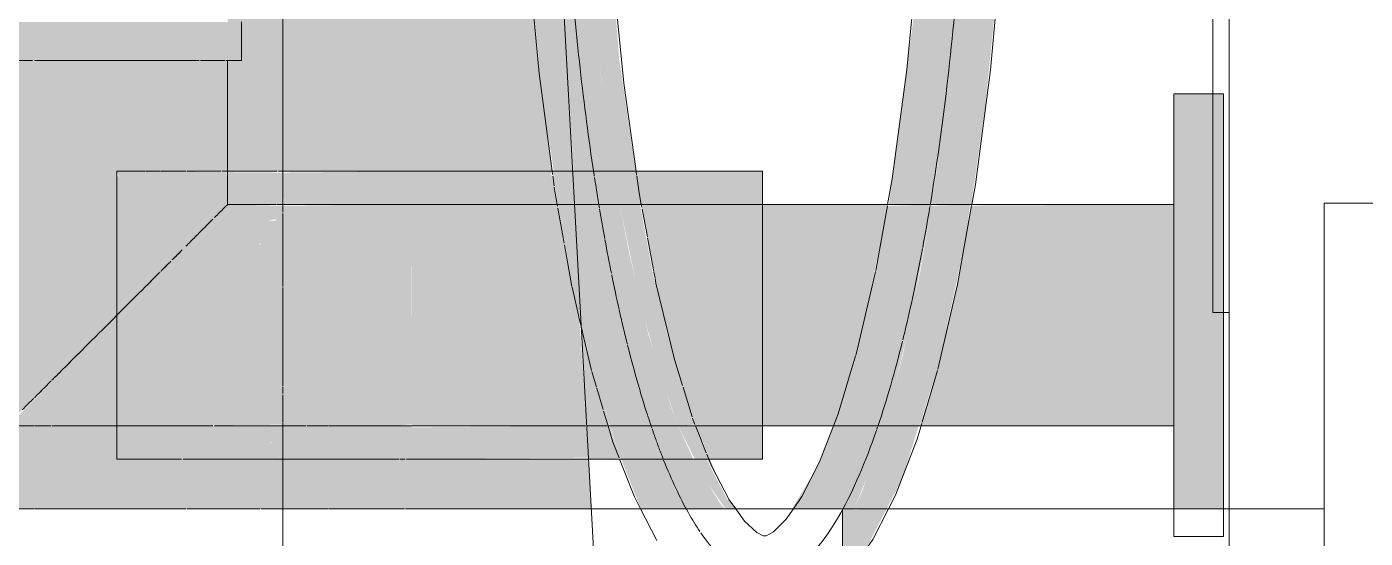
# Model space of a CAD drawing. Header units: millimetres. Extents: x 91786 to 132940, y -1987 to 10096.
# Drawn here: x 122118.9 to 122360.9, y 129.7 to 222.1 of the extents above; entities that cross this region are included whole.
import ezdxf

# ---------------------------------------------------------------- set-up
doc = ezdxf.new("R2010")
doc.units = ezdxf.units.MM
for name, color, linetype, lineweight in [('A-GENM', 7, 'Continuous', 9), ('A-WALL-PATT', 7, 'Continuous', 9), ('I-WALL', 7, 'Continuous', 9), ('P-SANR-FIXT', 7, 'Continuous', 9), ('P-SANR-FIXT-3', 7, 'Continuous', 18), ('P-SANR-FIXT-IDEN', 7, 'Continuous', 9)]:
    doc.layers.add(name, color=color, linetype=linetype, lineweight=lineweight)
doc.layers.add('P-SANR-FIXT-2', color=7, linetype='Continuous', lineweight=9, transparency=0.7)

# ---------------------------------------------------------------- blocks, each defined once
blk = doc.blocks.new('сифон - Для раковины-30615598-Развертка 1_66-3')
at = {"layer": 'P-SANR-FIXT-2'}
h = blk.add_hatch(color=256, dxfattribs=at)
h.paths.add_polyline_path([(-94722.05, 144), (-94722.05, 150), (-94726.07, 150), (-94726.07, 147.48), (-94724.29, 147.39), (-94724.14, 146.86), (-94723.07, 146.84), (-94723.07, 144.89), (-94722.67, 144.66), (-94722.68, 144)])
h.paths.add_polyline_path([(-94726.41, 190), (-94722.05, 190), (-94722.05, 195.77), (-94722.41, 195.77), (-94722.42, 195.11), (-94723.07, 195.11), (-94723.07, 193.16), (-94724.97, 193.16), (-94724.95, 191.56), (-94726.41, 191.61)])
h.paths.add_polyline_path([(-94722.21, 235), (-94722.05, 235), (-94722.06, 265), (-94732.05, 265), (-94731.82, 235), (-94723.07, 235)])
h = blk.add_hatch(color=256, dxfattribs=at)
h.paths.add_polyline_path([(-94730.91, 135), (-94722.05, 135), (-94722.05, 144), (-94752.05, 144), (-94752.05, 150), (-94771, 150), (-94771, 135), (-94731.3, 135)])
h.paths.add_polyline_path([(-94722.86, 196), (-94722.05, 196), (-94722.21, 235), (-94732.05, 235), (-94732.05, 223), (-94729.55, 223), (-94729.55, 216), (-94732.05, 216), (-94732.05, 196), (-94723.07, 196)])
for points in [[(-94761.65, 216), (-94752.05, 216), (-94752.05, 223), (-94771, 223), (-94771, 216), (-94761.7, 216)], [(-94740.8, 216), (-94729.55, 216), (-94729.55, 223), (-94752.05, 223), (-94752.05, 216), (-94741.36, 216)], [(-94771, 151.05), (-94752.05, 170), (-94752.05, 216), (-94771, 216), (-94771, 152.68)], [(-94741.36, 196), (-94732.05, 196), (-94732.05, 216), (-94752.05, 216), (-94752.05, 196), (-94742.05, 196)], [(-94552.05, 170), (-94552.05, 210), (-94561, 210), (-94561, 170), (-94554.68, 170)], [(-94738.97, 195.11), (-94737.91, 195.11), (-94737.91, 196), (-94752.05, 196), (-94751.77, 195.11), (-94739.34, 195.11)], [(-94715, 190), (-94698.8, 190), (-94698.8, 196), (-94722.05, 195.77), (-94721.93, 190), (-94717.84, 190)], [(-94679.23, 190), (-94672.37, 190), (-94673.65, 196), (-94698.8, 196), (-94698.8, 190), (-94679.3, 190)], [(-94635.37, 190), (-94635.37, 196), (-94658.31, 196), (-94657.21, 190), (-94654.68, 190)], [(-94748.17, 185.41), (-94748.17, 188.21), (-94744.29, 188.03), (-94744.29, 188.38), (-94740.37, 188.38), (-94740.37, 192.1), (-94737.05, 191.99), (-94737.05, 192.52), (-94735.92, 192.52), (-94735.88, 193.16), (-94734.73, 193.16), (-94734.73, 194.73), (-94733.14, 194.69), (-94733.02, 195.11), (-94732.73, 195.11), (-94732.73, 195.85), (-94737.91, 195.89), (-94737.91, 195.11), (-94752.05, 195.11), (-94752.05, 188.38), (-94748.53, 188.22)], [(-94752.05, 170), (-94732.05, 190), (-94732.21, 195.85), (-94732.73, 195.85), (-94733.02, 195.11), (-94733.17, 195.11), (-94733.14, 194.69), (-94734.73, 194.73), (-94734.73, 193.16), (-94735.88, 193.16), (-94735.92, 192.52), (-94737.05, 192.52), (-94737.05, 191.99), (-94740.37, 192.1), (-94740.37, 188.38), (-94744.29, 188.38), (-94744.29, 188.03), (-94748.17, 188.21), (-94748.17, 185.41), (-94748.53, 188.22), (-94752.05, 188.38), (-94752.05, 175.18)], [(-94729.21, 190), (-94726.41, 190), (-94726.41, 191.61), (-94724.95, 191.56), (-94724.97, 193.16), (-94723.07, 193.16), (-94722.91, 195.11), (-94722.42, 195.11), (-94722.41, 195.77), (-94732.05, 195.85), (-94732.05, 190), (-94730.84, 190)], [(-94741.68, 170), (-94730.84, 170), (-94730.84, 173.28), (-94728.4, 172.99), (-94728.66, 178.34), (-94728.17, 178.28), (-94728.09, 181.71), (-94726.41, 181.62), (-94726.41, 182.78), (-94726.07, 183), (-94726.07, 184.14), (-94724.84, 184.14), (-94724.88, 187.13), (-94723.33, 187.32), (-94723.07, 189.32), (-94722.45, 189.32), (-94722.44, 189.77), (-94732.05, 190), (-94752.05, 170), (-94744.29, 170)], [(-94714.05, 170), (-94703.05, 170), (-94703.05, 190), (-94722.05, 189.77), (-94722.05, 170), (-94717.84, 170)], [(-94701.02, 170), (-94698.8, 170), (-94698.8, 190), (-94703.05, 190), (-94703.05, 170), (-94701.92, 170)], [(-94696.05, 170), (-94696.05, 190), (-94698.8, 190), (-94698.72, 170)], [(-94696.05, 170), (-94668.53, 170), (-94671.39, 184.14), (-94672.37, 190), (-94696.05, 190), (-94696.05, 173.5)], [(-94653.46, 170), (-94635.37, 170), (-94635.37, 190), (-94657.35, 190), (-94653.89, 171.62), (-94653.74, 171.06)], [(-94744.29, 150), (-94722.65, 150.2), (-94722.64, 151.27), (-94723.07, 151.28), (-94723.07, 152.68), (-94724.37, 152.68), (-94724.38, 153.75), (-94725.17, 153.79), (-94725.07, 155.75), (-94726.07, 155.86), (-94726.07, 157.47), (-94726.41, 157.5), (-94726.41, 159), (-94727.73, 159), (-94727.88, 161.97), (-94728.55, 162.27), (-94728.43, 167.5), (-94730.84, 167.76), (-94730.84, 170), (-94752.05, 170), (-94752.05, 150), (-94746.98, 150)], [(-94702.09, 150), (-94698.8, 150.27), (-94698.8, 170), (-94703.05, 170), (-94703.05, 150)], [(-94696.05, 150), (-94696.05, 170), (-94698.8, 170), (-94698.8, 150)], [(-94668.88, 150), (-94667.14, 150.15), (-94668.53, 170), (-94696.05, 170), (-94696.05, 150), (-94669.67, 150)], [(-94552.05, 135), (-94552.05, 170), (-94561, 170), (-94561, 135), (-94552.86, 135)], [(-94744.29, 144), (-94722.68, 144), (-94722.67, 144.89), (-94723.07, 144.89), (-94723.07, 146.84), (-94724.28, 146.87), (-94724.29, 147.39), (-94726.07, 147.48), (-94726.07, 150), (-94752.05, 150), (-94752.05, 144), (-94746.98, 144)], [(-94706.78, 144), (-94698.8, 144), (-94698.8, 150), (-94722.05, 150), (-94722.05, 144), (-94707.51, 144)], [(-94698.8, 144), (-94666.82, 144.24), (-94667.29, 150), (-94698.8, 149.73), (-94698.8, 144.48)]]:
    blk.add_hatch(color=256, dxfattribs=at).paths.add_polyline_path(points)
h = blk.add_hatch(color=256, dxfattribs=at)
h.paths.add_polyline_path([(-94723.07, 152.68), (-94723.07, 153.69), (-94722.05, 153.64), (-94722.05, 155.86), (-94723.07, 155.86), (-94723.07, 177.65), (-94722.05, 177.53), (-94722.05, 189.77), (-94722.44, 189.77), (-94722.45, 189.32), (-94723.07, 189.32), (-94723.35, 187.06), (-94724.88, 187.13), (-94724.84, 184.14), (-94726.07, 184.14), (-94726.07, 182.74), (-94726.41, 182.78), (-94726.41, 181.62), (-94728.09, 181.71), (-94728.17, 178.28), (-94728.66, 178.34), (-94728.4, 172.99), (-94730.84, 173.28), (-94730.84, 167.76), (-94728.43, 167.5), (-94728.56, 162.01), (-94727.88, 161.97), (-94727.73, 159), (-94726.41, 159), (-94726.41, 157.5), (-94726.07, 157.47), (-94726.07, 155.8), (-94725.07, 155.75), (-94725.17, 153.79), (-94724.38, 153.75), (-94724.37, 152.68), (-94723.84, 152.68)])
h.paths.add_polyline_path([(-94722.05, 150.19), (-94722.05, 152.68), (-94723.07, 152.68), (-94723.07, 151.28), (-94722.64, 151.27), (-94722.65, 150.2)])
h = blk.add_hatch(color=256, dxfattribs=at)
h.paths.add_polyline_path([(-94617.8, 170), (-94616.74, 170), (-94613.17, 187.32), (-94612.73, 190), (-94635.37, 190), (-94635.37, 170), (-94617.92, 170)])
h.paths.add_polyline_path([(-94589.65, 170), (-94561, 170), (-94561, 190), (-94597.67, 189.81), (-94600.05, 176.39), (-94601.52, 170), (-94599.26, 170)])
h = blk.add_hatch(color=256, dxfattribs=at)
h.paths.add_polyline_path([(-94722.63, 152.68), (-94722.05, 152.68), (-94722.05, 153.64), (-94723.07, 153.69), (-94723.07, 152.68)])
h.paths.add_polyline_path([(-94722.62, 155.86), (-94722.05, 155.86), (-94722.05, 177.53), (-94723.07, 177.65), (-94723.07, 155.86)])
h = blk.add_hatch(color=256, dxfattribs=at)
h.paths.add_polyline_path([(-94767.05, 150), (-94752.05, 150), (-94752.05, 170), (-94771, 150.68), (-94771, 150), (-94769.28, 150)])
h.paths.add_polyline_path([(-94712.88, 150), (-94703.05, 150), (-94703.05, 170), (-94722.05, 170), (-94722.05, 150), (-94713.53, 150)])
h = blk.add_hatch(color=256, dxfattribs=at)
h.paths.add_polyline_path([(-94645.46, 150), (-94635.37, 150), (-94635.37, 170), (-94653.46, 170), (-94649.21, 154.98), (-94647.42, 150), (-94647, 150)])
h.paths.add_polyline_path([(-94663.13, 150), (-94663.13, 150.28), (-94667.38, 164.82), (-94668.15, 168.33), (-94667.14, 150), (-94666.3, 150)])
h = blk.add_hatch(color=256, dxfattribs=at)
h.paths.add_polyline_path([(-94635.37, 150), (-94622.45, 150.05), (-94619.87, 158.19), (-94617.22, 167.85), (-94616.74, 170), (-94635.37, 170), (-94635.37, 150.31)])
h.paths.add_polyline_path([(-94606.97, 150), (-94561, 150), (-94561, 170), (-94601.52, 170), (-94605.05, 155.86), (-94606.95, 150.05)])
h = blk.add_hatch(color=256, dxfattribs=at)
h.paths.add_polyline_path([(-94663.13, 144), (-94660.99, 144.19), (-94663.13, 150), (-94667.14, 150), (-94666.72, 144), (-94666.3, 144)])
h.paths.add_polyline_path([(-94641.01, 144), (-94635.37, 144), (-94635.37, 150), (-94647.42, 150), (-94644.86, 144), (-94641.49, 144)])
at = {"layer": 'P-SANR-FIXT'}
for p, q in [((-94722.05, 195.11), (-94722.05, 235)), ((-94552.05, 210), (-94561, 210)), ((-94561, 210), (-94561, 204.64)), ((-94561, 170), (-94561, 210)), ((-94552.05, 170), (-94552.05, 210)), ((-94552.05, 210), (-94552.05, 170)), ((-94561, 204.64), (-94561, 190)), ((-94747.03, 196), (-94752.05, 196)), ((-94752.05, 196), (-94752.05, 195.11)), ((-94752.05, 186.41), (-94752.05, 196)), ((-94744.29, 196), (-94746.88, 196)), ((-94739.6, 196), (-94744.2, 196)), ((-94735.71, 196), (-94739.45, 196)), ((-94733.23, 196), (-94735.69, 196)), ((-94732.73, 196), (-94733.03, 196)), ((-94723.07, 196), (-94732.73, 196)), ((-94698.8, 196), (-94722.86, 196)), ((-94687.31, 196), (-94698.8, 196)), ((-94669.69, 196), (-94687.23, 196)), ((-94635.37, 196), (-94669.69, 196)), ((-94635.37, 190.17), (-94635.37, 196)), ((-94635.37, 196), (-94635.37, 170)), ((-94752.05, 195.11), (-94752.05, 170)), ((-94722.05, 189.21), (-94722.05, 195.11)), ((-94722.05, 188.6), (-94722.05, 189.21)), ((-94635.37, 188.38), (-94635.37, 190.17)), ((-94561, 190), (-94561, 170)), ((-94752.05, 170), (-94752.05, 186.41)), ((-94722.05, 175.18), (-94722.05, 188.38)), ((-94635.37, 176.73), (-94635.37, 188.24)), ((-94635.37, 170), (-94635.37, 176.73)), ((-94722.05, 161.69), (-94722.05, 175)), ((-94752.05, 170), (-94752.05, 157)), ((-94752.05, 144), (-94752.05, 170)), ((-94635.37, 151.62), (-94635.37, 170)), ((-94635.37, 170), (-94635.37, 144)), ((-94561, 170), (-94561, 150)), ((-94561, 130), (-94561, 170)), ((-94552.05, 130), (-94552.05, 170)), ((-94552.05, 170), (-94552.05, 130)), ((-94722.05, 157.19), (-94722.05, 161.66)), ((-94752.05, 157), (-94752.05, 150.56)), ((-94722.05, 155.86), (-94722.05, 157)), ((-94722.05, 150.68), (-94722.05, 155.62)), ((-94752.05, 150.35), (-94752.05, 149.83)), ((-94722.05, 147.48), (-94722.05, 150.55)), ((-94635.37, 149.83), (-94635.37, 151.57)), ((-94561, 150), (-94561, 130)), ((-94752.05, 149.83), (-94752.05, 144)), ((-94635.37, 144), (-94635.37, 149.83)), ((-94722.05, 144.89), (-94722.05, 147.39)), ((-94752.05, 144), (-94740.37, 144)), ((-94740.08, 144), (-94724.29, 144)), ((-94724.24, 144), (-94722.72, 144)), ((-94722.72, 144), (-94713.84, 144)), ((-94722.05, 66), (-94722.05, 144.89)), ((-94713.78, 144), (-94712.46, 144)), ((-94712.45, 144), (-94701.02, 144)), ((-94700.87, 144), (-94699.96, 144)), ((-94699.73, 144), (-94698.8, 144)), ((-94698.8, 144), (-94666.89, 144)), ((-94666.8, 144), (-94635.37, 144)), ((-94561, 130), (-94552.05, 130))]:
    blk.add_line(p, q, dxfattribs=at)
at = {"layer": 'P-SANR-FIXT-3'}
for p, q in [((-94729.55, 216), (-94729.55, 223)), ((-94767.38, 216), (-94771.1, 216)), ((-94771.1, 216), (-94767.38, 216)), ((-94771.08, 216), (-94767.32, 216)), ((-94767.32, 216), (-94771.08, 216)), ((-94766.98, 216), (-94766.38, 216)), ((-94752.05, 216), (-94766.98, 216)), ((-94766.28, 216), (-94766.98, 216)), ((-94766.98, 216), (-94766.28, 216)), ((-94766.31, 216), (-94752.05, 216)), ((-94752.05, 216), (-94766.19, 216)), ((-94766.19, 216), (-94752.05, 216)), ((-94752.05, 216), (-94746.97, 216)), ((-94746.25, 216), (-94752.05, 216)), ((-94746.98, 216), (-94752.05, 216)), ((-94752.05, 216), (-94746.98, 216)), ((-94746.22, 216), (-94746.88, 216)), ((-94746.88, 216), (-94746.22, 216)), ((-94746.86, 216), (-94746.25, 216)), ((-94746.23, 216), (-94737.22, 216)), ((-94737.22, 216), (-94746.23, 216)), ((-94737.23, 216), (-94746.2, 216)), ((-94746.2, 216), (-94737.23, 216)), ((-94736.98, 216), (-94734.59, 216)), ((-94736.14, 216), (-94736.98, 216)), ((-94734.73, 216), (-94736.95, 216)), ((-94736.95, 216), (-94734.73, 216)), ((-94732.57, 216), (-94736.14, 216)), ((-94732.73, 216), (-94734.46, 216)), ((-94734.46, 216), (-94732.73, 216)), ((-94734.37, 216), (-94732.71, 216)), ((-94732.37, 216), (-94731.93, 216)), ((-94730.41, 216), (-94732.37, 216)), ((-94732.05, 216), (-94732.24, 216)), ((-94732.24, 216), (-94732.05, 216)), ((-94732.05, 195.41), (-94732.05, 216)), ((-94731.93, 216), (-94730.41, 216)), ((-94730.32, 216), (-94729.55, 216)), ((-94729.55, 216), (-94730.32, 216)), ((-94732.05, 190), (-94732.05, 195.41)), ((-94723.19, 190), (-94732.05, 190)), ((-94722.64, 190), (-94723.07, 190)), ((-94703.05, 190), (-94722.64, 190)), ((-94698.8, 190), (-94703.05, 190)), ((-94696.05, 190), (-94698.8, 190)), ((-94669.36, 190), (-94696.05, 190)), ((-94635.37, 190), (-94669.36, 190)), ((-94561, 190), (-94635.37, 190)), ((-94561, 187.32), (-94561, 190)), ((-94561, 190), (-94561, 170)), ((-94561, 180), (-94561, 187.32)), ((-94561, 170), (-94561, 180)), ((-94561, 164.82), (-94561, 170)), ((-94561, 170), (-94561, 150)), ((-94561, 155.86), (-94561, 164.82)), ((-94561, 150), (-94561, 155.86)), ((-94771, 150), (-94767.05, 150)), ((-94766.89, 150), (-94764.03, 150)), ((-94763.8, 150), (-94752.05, 150)), ((-94752.05, 150), (-94748.8, 150)), ((-94748.76, 150), (-94740.45, 150)), ((-94740.37, 150), (-94734.72, 150)), ((-94734.45, 150), (-94722.65, 150)), ((-94722.64, 150), (-94717.84, 150)), ((-94717.7, 150), (-94713.84, 150)), ((-94713.68, 150), (-94703.05, 150)), ((-94703.05, 150), (-94701.11, 150)), ((-94701.02, 150), (-94698.8, 150)), ((-94698.8, 150), (-94696.05, 150)), ((-94696.05, 150), (-94667.29, 150)), ((-94667.14, 150), (-94635.37, 150)), ((-94635.37, 150), (-94561, 150))]:
    blk.add_line(p, q, dxfattribs=at)
for points, knots in [([(-94734.41, 187.64), (-94734.1, 187.95), (-94733.45, 188.6), (-94732.4, 189.66), (-94732.05, 190), (-94732.05, 190)], [0.3438973, 0.3438973, 0.3438973, 0.3438973, 0.375, 0.4166667, 0.5, 0.5, 0.5, 0.5]), ([(-94732.73, 189.32), (-94732.96, 189.09), (-94733.45, 188.6), (-94734.1, 187.95), (-94734.41, 187.64)], [0.58333333, 0.58333333, 0.58333333, 0.58333333, 0.625, 0.65610266, 0.65610266, 0.65610266, 0.65610266]), ([(-94734.73, 187.32), (-94735.17, 186.88), (-94735.9, 186.16), (-94737.01, 185.04), (-94738.12, 183.93), (-94739.02, 183.04), (-94739.61, 182.44)], [0.6666667, 0.6666667, 0.6666667, 0.6666667, 0.7083333, 0.7291667, 0.75, 0.7863163, 0.7863163, 0.7863163, 0.7863163]), ([(-94739.61, 182.44), (-94739.02, 183.04), (-94738.12, 183.93), (-94737.01, 185.04), (-94735.9, 186.16), (-94735.17, 186.88), (-94734.73, 187.32)], [0.2136837, 0.2136837, 0.2136837, 0.2136837, 0.25, 0.2708333, 0.2916667, 0.3333333, 0.3333333, 0.3333333, 0.3333333]), ([(-94742.05, 180), (-94741.67, 180.38), (-94741.07, 180.97), (-94740.49, 181.56), (-94740.27, 181.78)], [0.16666667, 0.16666667, 0.16666667, 0.16666667, 0.1875, 0.20059996, 0.20059996, 0.20059996, 0.20059996]), ([(-94742.3, 179.76), (-94742.6, 179.46), (-94743.19, 178.87), (-94743.79, 178.27), (-94744.09, 177.97)], [0.83782688, 0.83782688, 0.83782688, 0.83782688, 0.85416667, 0.86958394, 0.86958394, 0.86958394, 0.86958394]), ([(-94744.22, 177.83), (-94744.28, 177.77), (-94745.14, 176.9), (-94746.03, 176.01), (-94746.88, 175.18)], [0.87195283, 0.87195283, 0.87195283, 0.87195283, 0.875, 0.91666667, 0.91666667, 0.91666667, 0.91666667]), ([(-94746.88, 175.18), (-94746.03, 176.02), (-94745.14, 176.91), (-94744.28, 177.77), (-94744.22, 177.83)], [0.08333333, 0.08333333, 0.08333333, 0.08333333, 0.125, 0.12804717, 0.12804717, 0.12804717, 0.12804717]), ([(-94752.05, 170), (-94753.8, 168.22), (-94756.42, 165.64), (-94759.73, 162.33), (-94761.69, 160.36), (-94763.03, 159.03), (-94763.61, 158.45), (-94763.82, 158.23)], [0, 0, 0, 0, 0.0833333, 0.125, 0.1666667, 0.1875, 0.2003224, 0.2003224, 0.2003224, 0.2003224]), ([(-94763.82, 158.23), (-94763.25, 158.8), (-94762.3, 159.76), (-94760.9, 161.14), (-94759.31, 162.74), (-94756.42, 165.64), (-94753.8, 168.22), (-94752.05, 170)], [0.7996776, 0.7996776, 0.7996776, 0.7996776, 0.8333333, 0.8541667, 0.875, 0.9166667, 1, 1, 1, 1]), ([(-94763.9, 158.15), (-94764.01, 158.04), (-94764.82, 157.23), (-94765.87, 156.18), (-94766.73, 155.33), (-94766.98, 155.07)], [0.20187395, 0.20187395, 0.20187395, 0.20187395, 0.20833333, 0.25, 0.26828718, 0.26828718, 0.26828718, 0.26828718]), ([(-94766.19, 155.86), (-94765.58, 156.47), (-94764.82, 157.23), (-94764.01, 158.04), (-94763.9, 158.15)], [0.75, 0.75, 0.75, 0.75, 0.79166667, 0.79812605, 0.79812605, 0.79812605, 0.79812605]), ([(-94767.09, 154.97), (-94767.38, 154.68), (-94768.13, 153.92), (-94768.8, 153.25), (-94769.19, 152.87)], [0.27083333, 0.27083333, 0.27083333, 0.27083333, 0.29166667, 0.32751138, 0.32751138, 0.32751138, 0.32751138]), ([(-94769.19, 152.87), (-94768.8, 153.25), (-94768.13, 153.92), (-94767.38, 154.68), (-94767.09, 154.97)], [0.67248862, 0.67248862, 0.67248862, 0.67248862, 0.70833333, 0.72916667, 0.72916667, 0.72916667, 0.72916667])]:
    blk.add_open_spline(points, degree=3, knots=knots, dxfattribs=at)
for points in [[(-94732.05, 190), (-94732.05, 190), (-94732.28, 189.77), (-94732.73, 189.32)], [(-94740.27, 181.78), (-94740.84, 181.21), (-94741.44, 180.61), (-94742.05, 180)], [(-94744.09, 177.97), (-94743.48, 178.58), (-94742.88, 179.18), (-94742.3, 179.76)], [(-94746.88, 175.18), (-94748.56, 173.5), (-94750.31, 171.78), (-94752.05, 170)], [(-94752.05, 170), (-94750.31, 171.78), (-94748.56, 173.5), (-94746.88, 175.18)], [(-94766.98, 155.07), (-94766.73, 155.33), (-94766.47, 155.59), (-94766.19, 155.86)]]:
    blk.add_open_spline(points, degree=3, dxfattribs=at)
blk = doc.blocks.new('мусорная корзина - Round_ Metal-30590745-Развертка 1_66-3')
at = {"layer": 'P-SANR-FIXT-2'}
h = blk.add_hatch(color=256, dxfattribs=at)
h.paths.add_polyline_path([(-94716.13, 135), (-94698.8, 135), (-94698.8, 144), (-94722.05, 144), (-94722.05, 135), (-94717.84, 135)])
h.paths.add_polyline_path([(-94700.39, 196), (-94698.8, 196), (-94698.8, 235), (-94722.05, 235), (-94722.05, 196), (-94701.02, 196)])
h = blk.add_hatch(color=256, dxfattribs=at)
h.paths.add_polyline_path([(-94680.63, 135), (-94666.3, 135), (-94666.89, 144), (-94698.8, 144), (-94698.8, 135), (-94680.94, 135)])
h.paths.add_polyline_path([(-94675.74, 196), (-94673.33, 196), (-94676.36, 220.46), (-94677.93, 235), (-94698.8, 235), (-94698.8, 196), (-94676.04, 196)])
at = {"layer": 'P-SANR-FIXT'}
blk.add_line((-94658.8, 0), (-94673.8, 270), dxfattribs=at)
blk = doc.blocks.new('поддон угловой - 900х900-30799906-Развертка 1_66-3')
at = {"layer": 'P-SANR-FIXT'}
for p, q in [((-94771.01, 135), (-94767.06, 135)), ((-94767.06, 135), (-94771, 135)), ((-94771, 135), (-94767.05, 135)), ((-94766.9, 135), (-94739.54, 135)), ((-94746.99, 135), (-94766.9, 135)), ((-94766.89, 135), (-94746.98, 135)), ((-94739.54, 135), (-94746.99, 135)), ((-94746.98, 135), (-94739.54, 135)), ((-94739.35, 135), (-94730.91, 135)), ((-94730.91, 135), (-94739.35, 135)), ((-94739.35, 135), (-94730.91, 135)), ((-94730.84, 135), (-94726.2, 135)), ((-94726.2, 135), (-94730.84, 135)), ((-94730.84, 135), (-94726.2, 135)), ((-94726.07, 135), (-94724.75, 135)), ((-94724.75, 135), (-94726.07, 135)), ((-94726.07, 135), (-94724.75, 135)), ((-94724.65, 135), (-94722.05, 135)), ((-94722.05, 135), (-94724.65, 135)), ((-94724.65, 135), (-94722.05, 135)), ((-94722.05, 135), (-94713.92, 135)), ((-94713.92, 135), (-94722.05, 135)), ((-94722.05, 135), (-94713.92, 135)), ((-94713.84, 135), (-94700.08, 135)), ((-94700.08, 135), (-94713.84, 135)), ((-94713.84, 135), (-94700.08, 135)), ((-94699.88, 135), (-94698.8, 135)), ((-94698.8, 135), (-94699.88, 135)), ((-94699.88, 135), (-94698.8, 135)), ((-94698.8, 135), (-94669.04, 135)), ((-94669.04, 135), (-94698.8, 135)), ((-94698.8, 135), (-94669.04, 135)), ((-94668.98, 135), (-94666.3, 135)), ((-94666.3, 135), (-94668.98, 135)), ((-94668.98, 135), (-94666.3, 135)), ((-94666.3, 135), (-94561, 135)), ((-94620.91, 135), (-94666.3, 135)), ((-94666.3, 135), (-94657.37, 135)), ((-94657.29, 135), (-94642.21, 135)), ((-94642.14, 135), (-94640.21, 135)), ((-94640.21, 135), (-94630.03, 135)), ((-94630.03, 135), (-94623.2, 135)), ((-94622.88, 135), (-94620.91, 135)), ((-94620.91, 122.84), (-94620.91, 135)), ((-94620.91, 85), (-94620.91, 135)), ((-94561, 135), (-94552.05, 135)), ((-94552.05, 135), (-94551, 135))]:
    blk.add_line(p, q, dxfattribs=at)
blk = doc.blocks.new('Смеситель для ванны с душевым гарнитуром - Смеситель для ванны с душевым гарнитуром-30756537-Развертка 1_66-3')
at = {"layer": 'P-SANR-FIXT-2'}
h = blk.add_hatch(color=256, dxfattribs=at)
h.paths.add_polyline_path([(-94669.36, 190), (-94669.69, 196), (-94673.33, 196), (-94672.37, 190), (-94669.41, 190)])
h.paths.add_polyline_path([(-94671.86, 235), (-94673.67, 265), (-94678.97, 265), (-94677.73, 235.15), (-94677.63, 235), (-94671.89, 235)])
h.paths.add_polyline_path([(-94673.14, 265), (-94668.53, 265), (-94668.73, 271.44), (-94668.99, 289.25), (-94679.74, 289.25), (-94678.86, 270), (-94673.8, 270), (-94673.47, 265)])
h = blk.add_hatch(color=256, dxfattribs=at)
h.paths.add_polyline_path([(-94660.88, 144), (-94647.93, 144.1), (-94650.61, 150), (-94663.04, 150), (-94660.92, 144)])
h.paths.add_polyline_path([(-94671.86, 235), (-94666.79, 235), (-94668.07, 254.67), (-94668.69, 265), (-94673.52, 265), (-94671.89, 235.57)])
h.paths.add_polyline_path([(-94669.69, 196), (-94671.89, 235), (-94677.71, 235), (-94674.96, 208.02), (-94673.1, 196), (-94670.31, 196)])
h.paths.add_polyline_path([(-94661.19, 190), (-94662.19, 196), (-94669.69, 196), (-94669.36, 190), (-94661.29, 190)])
h.paths.add_polyline_path([(-94599.77, 235), (-94599.07, 244.23), (-94598.03, 269.43), (-94597.74, 289.25), (-94605.24, 289.25), (-94606.04, 255.58), (-94607.21, 235), (-94600.7, 235)])
h = blk.add_hatch(color=256, dxfattribs=at)
h.paths.add_polyline_path([(-94645.42, 144), (-94644.89, 144.07), (-94647.57, 150), (-94650.61, 150), (-94647.61, 144), (-94645.46, 144.07)])
h.paths.add_polyline_path([(-94641.49, 136.11), (-94644.11, 141.59), (-94642.59, 138.31), (-94641.78, 136.69)])
h.paths.add_polyline_path([(-94659.99, 190), (-94657.35, 190), (-94658.31, 196), (-94662.19, 196), (-94661.19, 190), (-94660.61, 190)])
h.paths.add_polyline_path([(-94660.95, 212.69), (-94661.49, 218.39), (-94661.56, 218.39)])
h.paths.add_polyline_path([(-94595.95, 235), (-94592.35, 235), (-94591.51, 247.47), (-94590.6, 269.43), (-94590.5, 289.25), (-94597.74, 289.25), (-94598.27, 262.12), (-94599.77, 235), (-94596.55, 235)])
h.paths.add_polyline_path([(-94666.79, 235), (-94662.74, 235.23), (-94664.02, 254.18), (-94664.55, 265), (-94668.53, 265), (-94667.09, 238.92), (-94667.02, 238.02)])
h = blk.add_hatch(color=256, dxfattribs=at)
h.paths.add_polyline_path([(-94618.82, 135), (-94616.54, 140.53), (-94613.37, 150), (-94622.47, 150), (-94625.22, 143), (-94630.03, 135), (-94620.12, 135)])
h.paths.add_polyline_path([(-94650.22, 135), (-94642.21, 135), (-94643.1, 136.11), (-94647.61, 143.39), (-94647.89, 144), (-94660.92, 144), (-94657.37, 135), (-94650.76, 135)])
h.paths.add_polyline_path([(-94611.45, 190), (-94604.78, 190), (-94602.27, 208.41), (-94600.7, 222.68), (-94599.77, 235), (-94607.25, 235), (-94607.95, 224.57), (-94611.88, 195.15), (-94612.49, 190), (-94611.47, 190)])
h.paths.add_polyline_path([(-94669.41, 196), (-94662.19, 196), (-94664.56, 212.69), (-94666.79, 235), (-94671.86, 235), (-94669.51, 196)])
h = blk.add_hatch(color=256, dxfattribs=at)
h.paths.add_polyline_path([(-94642.81, 139.2), (-94644.86, 144), (-94645.42, 144), (-94644.35, 142.04)])
h.paths.add_polyline_path([(-94640.21, 135), (-94641.49, 136.78), (-94641.7, 136.61), (-94642.66, 138.45), (-94645.51, 144), (-94647.89, 144), (-94647, 142.04), (-94642.04, 135), (-94641.01, 135)])
h.paths.add_polyline_path([(-94614.12, 135), (-94612.92, 135), (-94610.06, 140.53), (-94607.15, 150), (-94613.37, 150), (-94617.19, 138.59), (-94618.82, 135), (-94614.39, 135)])
h.paths.add_polyline_path([(-94597.86, 190), (-94597.64, 190), (-94595.14, 207.54), (-94592.39, 234.49), (-94592.51, 235), (-94599.77, 235), (-94601.01, 219.92), (-94603.9, 195.92), (-94604.78, 190), (-94598.37, 190)])
h.paths.add_polyline_path([(-94661.22, 216.09), (-94661.56, 218.39), (-94661.49, 218.39)])
h.paths.add_polyline_path([(-94659.47, 196), (-94658.31, 196), (-94661.22, 216.09), (-94662.85, 235), (-94666.79, 235), (-94666.28, 228.27), (-94664.04, 208.41), (-94662.19, 196), (-94659.83, 196)])
for points in [[(-94668.15, 168.33), (-94669.41, 190), (-94672.37, 190), (-94669.41, 173.96), (-94668.53, 170)], [(-94650.61, 150), (-94652, 153.72), (-94655.95, 166.36), (-94659.45, 181.12), (-94661.19, 190), (-94669.36, 190), (-94668.15, 168.33), (-94665.74, 158.63), (-94662.98, 150), (-94651.18, 150)], [(-94619.53, 150), (-94613.35, 150.05), (-94612.09, 154.66), (-94608.4, 170), (-94604.89, 189.32), (-94604.78, 190), (-94612.77, 189.74), (-94615, 177.86), (-94619.01, 161.11), (-94622.47, 150), (-94620.12, 150)], [(-94607.12, 150), (-94606.95, 150.05), (-94603.52, 161.31), (-94598.76, 182.98), (-94597.86, 190), (-94604.82, 189.78), (-94606.85, 177.9), (-94610.05, 162.65), (-94613.37, 150), (-94607.15, 150)], [(-94654.68, 174.56), (-94655.55, 177.9), (-94654.84, 175.18)], [(-94620.91, 130.38), (-94618.82, 135), (-94620.91, 134.86), (-94620.91, 132.14)], [(-94620.91, 122.74), (-94617.07, 126.96), (-94612.92, 135), (-94618.88, 134.86), (-94620.91, 130.38), (-94620.91, 122.84)]]:
    blk.add_hatch(color=256, dxfattribs=at).paths.add_polyline_path(points)
h = blk.add_hatch(color=256, dxfattribs=at)
h.paths.add_polyline_path([(-94654.71, 174.74), (-94655.55, 177.9), (-94654.83, 175.18)])
h.paths.add_polyline_path([(-94650.61, 150), (-94647.52, 150.24), (-94648.84, 153.79), (-94652.74, 167.24), (-94655.26, 177.9), (-94657.5, 190), (-94661.19, 190), (-94657.5, 172.44), (-94654.1, 160), (-94650.71, 150.23)])
at = {"layer": 'P-SANR-FIXT'}
for p, q in [((-94673.33, 195.4), (-94673.41, 196)), ((-94658.13, 195.29), (-94658.23, 196)), ((-94673.05, 193.36), (-94673.29, 195.11)), ((-94657.74, 192.52), (-94658.11, 195.11)), ((-94657.28, 190), (-94657.74, 192.49)), ((-94672.41, 189.7), (-94672.47, 190)), ((-94671.52, 184.72), (-94672.35, 189.32)), ((-94657.18, 189.51), (-94657.28, 190)), ((-94656.18, 184.14), (-94657.12, 189.16)), ((-94614.91, 178.07), (-94612.8, 189.74)), ((-94671.22, 183), (-94671.51, 184.67)), ((-94655.02, 177.9), (-94656.15, 183.96)), ((-94669.82, 175.18), (-94671.17, 182.73)), ((-94654.8, 176.73), (-94655, 177.78)), ((-94668.61, 170), (-94669.8, 175.07)), ((-94668.13, 167.93), (-94668.6, 169.92)), ((-94666.28, 160), (-94668.13, 167.93)), ((-94665.39, 157), (-94666.24, 159.82)), ((-94606.5, 150.68), (-94603.72, 160)), ((-94664.17, 152.94), (-94665.33, 156.8)), ((-94648.07, 151.62), (-94649.74, 157)), ((-94663.33, 150.17), (-94664.09, 152.68)), ((-94662.52, 147.48), (-94663.28, 150)), ((-94646.47, 147.48), (-94647.48, 150)), ((-94606.71, 150), (-94606.57, 150.45)), ((-94662.46, 147.26), (-94662.5, 147.39)), ((-94661.26, 144.2), (-94662.46, 147.26)), ((-94645.53, 145.11), (-94646.44, 147.39)), ((-94645.11, 144.07), (-94645.44, 144.89)), ((-94654.46, 129.26), (-94657.41, 135))]:
    blk.add_line(p, q, dxfattribs=at)
at = {"layer": 'P-SANR-FIXT', "flags": 128}
for points in [[(-94673.41, 196), (-94675.75, 213.66), (-94677.72, 234.98)], [(-94658.23, 196), (-94660.45, 211.92), (-94662.61, 233.79), (-94662.69, 235)], [(-94612.75, 190), (-94611.92, 194.63), (-94609.26, 214.37), (-94607.32, 235)], [(-94597.54, 190), (-94596.89, 193.64), (-94594.17, 214.32), (-94592.29, 235)], [(-94672.47, 190), (-94673.02, 193.06), (-94673.03, 193.16)], [(-94603.65, 160.24), (-94600.1, 175.57), (-94597.57, 189.82)], [(-94649.83, 157.28), (-94651.29, 161.99), (-94654.63, 175.81), (-94654.79, 176.65)], [(-94618.52, 162.77), (-94618.31, 163.46), (-94614.99, 177.61), (-94614.94, 177.9)], [(-94622.55, 150), (-94621.72, 152.15), (-94618.56, 162.65)], [(-94647.58, 150.24), (-94647.88, 151), (-94648, 151.39)], [(-94629.79, 135), (-94628.24, 137.24), (-94625.08, 143.49), (-94622.55, 150)], [(-94612.6, 135), (-94611.35, 137.45), (-94607.42, 147.61), (-94606.71, 150)], [(-94657.41, 135), (-94658.53, 137.18), (-94661.19, 144)], [(-94640.22, 135), (-94641.4, 136.65), (-94644.54, 142.64), (-94645.08, 144)], [(-94635.24, 130.13), (-94636.4, 130.7), (-94638.61, 132.76), (-94640.22, 135)], [(-94638.68, 115.53), (-94631.1, 115.58), (-94624.85, 118.52), (-94619.77, 123.27), (-94615.42, 129.47), (-94612.6, 135)], [(-94635.24, 130.13), (-94634.68, 130.15), (-94633.39, 130.85), (-94631.08, 133.12), (-94629.79, 135)]]:
    blk.add_lwpolyline(points, dxfattribs=at)
at = {"layer": 'P-SANR-FIXT'}
for start_param, end_param in [(1.903936, 2.166081), (4.074059, 4.37925), (2.166081, 2.170629), (2.172227, 2.185607), (2.185806, 2.209126), (2.209126, 2.213361), (2.214636, 2.255124), (4.015405, 4.072259), (2.256485, 2.304612), (3.89734, 4.014002), (2.306937, 2.358782), (2.360005, 2.374238), (2.37472, 2.401233), (3.876376, 3.896804), (2.401534, 2.413756), (2.41526, 2.49328), (3.724875, 3.874631), (2.493725, 2.537887), (2.539025, 2.563174), (2.565276, 2.591), (3.519804, 3.716665), (3.717909, 3.722108), (2.591937, 2.61755), (2.617994, 2.628429), (2.630438, 2.763381), (2.763381, 2.82318), (3.246312, 3.519804), (2.827433, 2.997675)]:
    blk.add_ellipse((-94635, 289.25), major_axis=(0, 166.75), ratio=0.22357, start_param=start_param, end_param=end_param, dxfattribs=at)
blk = doc.blocks.new('132_МГН_Поручень для унитаза_тип откидной - ПР 1Р-18611699-Развертка 1_66-3')
at = {"layer": 'A-GENM'}
for p, q in [((-94554, 235), (-94554, 210)), ((-94554, 210), (-94554, 178.1)), ((-94554, 177.9), (-94554, 170.5)), ((-94554, 170.5), (-94552.05, 170.5)), ((-94552.05, 170.5), (-94551, 170.5))]:
    blk.add_line(p, q, dxfattribs=at)
blk = doc.blocks.new('132_МГН_Поручень для унитаза_тип откидной - ПР 1Р-18619933-Развертка 1_66-3')
at = {"layer": 'A-GENM'}
for p, q in [((-94554, 470.5), (-94554, 170.5)), ((-94554, 170.5), (-94551, 170.5))]:
    blk.add_line(p, q, dxfattribs=at)
blk = doc.blocks.new('М_сантехническая_рамка1 - В рамке-30590747-Развертка 1_66-3')
at = {"layer": 'P-SANR-FIXT-IDEN'}
for p, q in [((-97048.34, 387.14), (-97271.66, 387.14)), ((-97271.66, 387.14), (-97271.66, 276.69))]:
    blk.add_line(p, q, dxfattribs=at)

msp = doc.modelspace()

# ---------------------------------------------------------------- hatches: boundary and pattern name
at = {"layer": 'A-WALL-PATT'}
h = msp.add_hatch(dxfattribs=at)
h.set_pattern_fill('FP_19', color=256, style=0, pattern_type=2)
h.set_pattern_definition([(90, (122116.3, 0), (-600, 4e-14), []), (180, (122116.3, 0), (-7e-14, -600), [])])
h.paths.add_polyline_path([(122227.7, 135), (122229.92, 135), (122228.86, 137.27), (122226.38, 144), (122220.49, 144), (122220.99, 135), (122226.51, 135)])
h.paths.add_polyline_path([(122279.56, 135), (122326.3, 135), (122326.3, 150), (122280.33, 150), (122276.52, 139.16), (122274.38, 135), (122277.23, 135)])
h.paths.add_polyline_path([(122335.24, 135), (122336.3, 135), (122336.3, 235), (122294.95, 235), (122292.97, 214.77), (122290.6, 195.92), (122289.76, 190), (122326.3, 190), (122326.3, 210), (122335.24, 210), (122335.24, 135.36)])
h.paths.add_polyline_path([(122251.93, 135), (122257.29, 135.03), (122262.84, 144.33), (122264.83, 150), (122251.93, 150), (122251.93, 144), (122242.44, 144), (122245.81, 136.78), (122247.08, 135), (122250.95, 135)])
h.paths.add_polyline_path([(122274.57, 190), (122276.97, 205.98), (122279.56, 227.81), (122280.05, 235), (122224.58, 235), (122226.83, 209.61), (122228.99, 196), (122251.93, 196), (122251.93, 190), (122273.86, 190)])
h.paths.add_polyline_path([(122247.69, 400), (122248.53, 400.16), (122237.59, 460.67), (122233.21, 473.1), (122224.77, 483.7), (122222.52, 485.13), (122222.59, 400), (122245.35, 400)])
h.paths.add_polyline_path([(122139, 516.24), (122139.49, 515.96), (122139.89, 516.11)])
h.paths.add_polyline_path([(122155.22, 514.61), (122154.48, 514.43), (122154.57, 514.25), (122155.6, 514.48)])
h.paths.add_polyline_path([(122160, 514.17), (122159.66, 514.38), (122160.88, 514.25)])
h.paths.add_polyline_path([(122191.03, 511.58), (122191.3, 511.39), (122191.04, 511.58)])
h.paths.add_polyline_path([(122161.9, 545.54), (122160.04, 543.71), (122160.22, 543.12), (122160.22, 543.44), (122160.34, 544.02), (122161.57, 545.02), (122161.87, 545.26), (122161.89, 545.39)])
h.paths.add_polyline_path([(122215, 610.15), (122222.5, 610.15), (122222.52, 539.7), (122255.21, 536.27), (122255.54, 536.03), (122256.23, 536.13), (122255.11, 602.88), (122255.61, 603.38), (122276.24, 603.38), (122276.24, 616.51), (122276.74, 617.01), (122282.06, 617.25), (122282.06, 624), (122225.25, 624), (122225.25, 623.65), (122226.5, 623.65), (122226.5, 610.65), (122220.06, 610.43), (122220.02, 610.29), (122215.21, 610.16)])
h.paths.add_polyline_path([(122143.65, 400), (122207.56, 400), (122207.56, 493.12), (122197.53, 496.25), (122188.91, 497.83), (122188.83, 498.13), (122183.38, 498.57), (122183.23, 498.48), (122176.76, 499.03), (122166.79, 500.23), (122166.79, 500.42), (122165.67, 500.4), (122162.51, 500.53), (122159.77, 500.67), (122152.57, 501.09), (122152.42, 500.83), (122151.4, 500.34), (122150.56, 500.14), (122149.11, 500.4), (122146.25, 499.66), (122143.02, 499.66), (122140.51, 500.7), (122137.32, 502.48), (122132.64, 503.15), (122129.94, 503.49), (122129.95, 503.78), (122129.01, 503.95), (122125.25, 504.12), (122126.29, 503.38), (122124.08, 504.08), (122122.17, 505.23), (122120.75, 507.08), (122120.3, 508.24), (122119.92, 510.04), (122120.29, 512.57), (122121.15, 514.25), (122122.94, 516.08), (122124.4, 516.89), (122125.66, 517.17), (122127.23, 517.2), (122129.19, 517.09), (122133.01, 516.84), (122156.38, 514.65), (122157.08, 514.61), (122163.35, 513.68), (122168.54, 513.25), (122172.26, 513.21), (122175.92, 512.82), (122179.73, 512.47), (122179.97, 512.58), (122188, 511.77), (122188.13, 511.93), (122193.35, 511.39), (122193.35, 511.15), (122199.02, 510.79), (122198.24, 511.05), (122200.83, 510.84), (122204, 510.46), (122203.57, 510.34), (122204.25, 510.08), (122205.55, 510.01), (122207.56, 510.1), (122207.37, 532.98), (122207.56, 533.15), (122207.56, 533.51), (122205.72, 533.76), (122206.75, 533.63), (122207.39, 533.8), (122199.54, 536.27), (122199.34, 536.49), (122195.02, 537.29), (122183.49, 539.34), (122183.89, 539.58), (122183.26, 539.67), (122181.88, 539.59), (122174.13, 540.42), (122174.12, 540.34), (122161.07, 541.75), (122160.22, 542.33), (122159.72, 543.73), (122160.22, 544.73), (122161, 545.34), (122161.99, 545.53), (122207.56, 541.21), (122207.5, 610.15), (122211.33, 610.44), (122209.77, 610.65), (122203.5, 610.65), (122203.5, 623.65), (122204.75, 623.65), (122204.75, 624.7), (122178.46, 627.93), (122169.16, 552.19), (122165.19, 552.67), (122175.29, 635), (122169.8, 635), (122169.59, 629.5), (122169.13, 629.13), (122168.43, 629.1), (122168.43, 628.8), (122146.93, 629.08), (122146.43, 629.41), (122146.2, 629.98), (122146.2, 635), (122139, 635), (122139.25, 665), (122178.97, 665), (122179.86, 672.23), (122194.25, 674), (122199.98, 665), (122200.71, 665), (122206.24, 670.35), (122208.07, 671.32), (122207, 671.55), (122207, 691.98), (122223, 691.75), (122223, 676), (122282.06, 676), (122282.06, 730.75), (122270.3, 730.75), (122270.3, 769.25), (122278.03, 769.25), (122277.8, 786.23), (122278.05, 789.75), (122277.54, 789.75), (122277.54, 929.6), (122276.04, 929.86), (122276.04, 932.38), (122277.54, 932.38), (122277.54, 937.1), (122276.04, 937.36), (122276.04, 939.88), (122277.54, 939.88), (122277.54, 944.6), (122276.04, 944.86), (122276.04, 947.38), (122277.54, 947.38), (122277.54, 952.11), (122276.04, 952.36), (122276.04, 954.89), (122277.54, 954.89), (122277.54, 959.61), (122276.04, 959.86), (122276.04, 962.39), (122277.54, 962.39), (122277.54, 967.11), (122276.04, 967.36), (122276.04, 969.89), (122277.54, 969.89), (122277.54, 974.61), (122276.04, 974.86), (122276.04, 977.39), (122277.54, 977.39), (122277.54, 982.11), (122276.04, 982.37), (122276.04, 984.89), (122277.54, 984.89), (122277.54, 995.75), (122301.54, 995.75), (122301.34, 789.75), (122301.04, 789.75), (122301.11, 788.1), (122301.34, 785.75), (122301.34, 769.25), (122328.3, 769.25), (122328.3, 776), (122336.3, 776), (122336.3, 1800), (121516.3, 1800), (121516.3, 600), (122116.3, 600), (122116.3, 400), (122120.88, 400)])
h.paths.add_polyline_path([(122336.3, 608.2), (122333.31, 596.09), (122333.02, 604.18), (122332.62, 604.25), (122327.73, 604.25), (122327.23, 605.04), (122327.39, 607.6), (122328.43, 608.2), (122333.31, 608.2)])
h.paths.add_polyline_path([(122336.3, 400), (122336.3, 563.12), (122328.53, 563.12), (122327.32, 564.33), (122327.32, 592.91), (122328.23, 593.9), (122333.29, 595.94), (122336.3, 608.2), (122336.3, 615), (122305.98, 614.74), (122306.09, 603.38), (122326.61, 603.38), (122327.11, 602.88), (122327.31, 603.52), (122327.96, 604.02), (122332.03, 604.02), (122332.93, 603.12), (122332.88, 596.81), (122332.2, 595.85), (122327.11, 594.1), (122327.11, 472.95), (122326.61, 472.45), (122297.05, 472.45), (122297.05, 400)])
h.paths.add_polyline_path([(122178.18, 499.03), (122178.32, 499.34), (122177.13, 499.23), (122177.45, 499.11)])
h.paths.add_polyline_path([(122156.9, 501.35), (122156.9, 501.51), (122156.42, 501.46)])
h.paths.add_polyline_path([(122133.62, 503.59), (122132.11, 503.8), (122133.21, 503.63)])
h.paths.add_polyline_path([(122229.4, 507.46), (122228.54, 507.55), (122229.13, 507.48)])
h.paths.add_polyline_path([(122121.27, 507.53), (122121.03, 508.99), (122121.26, 507.57)])
h.paths.add_polyline_path([(122230.15, 507.82), (122228.54, 507.98), (122230.09, 507.82)])
h.paths.add_polyline_path([(122233.43, 508.31), (122234.11, 508.47), (122233.87, 509.09), (122236.13, 509.75), (122236.07, 512.06), (122234.98, 512), (122234.13, 510.95), (122232.79, 512.25), (122232.3, 512.91), (122233.11, 512.78), (122233.53, 513), (122233, 513.46), (122232.15, 513.76), (122232.05, 514.6), (122231.02, 515.52), (122229.56, 516.73), (122229.29, 517.19), (122229.91, 517.21), (122230.27, 517.53), (122229.01, 518.42), (122228.16, 518.89), (122225.92, 520.8), (122225.63, 520.82), (122225.36, 521.44), (122225.53, 521.66), (122225.53, 521.89), (122225.02, 522.31), (122224.39, 522.38), (122224.01, 522.72), (122223.82, 522.98), (122224.07, 523.26), (122222.52, 523.95), (122222.52, 508.77), (122229.4, 508.31), (122232.55, 508.32)])
h.paths.add_polyline_path([(122234.14, 508.13), (122232.72, 508.24), (122233.87, 508.13)])
h.paths.add_polyline_path([(122224.59, 508.18), (122223.7, 508.45), (122222.52, 508.39), (122222.52, 508.27), (122224.24, 508.18)])
h.paths.add_polyline_path([(122207.56, 509.33), (122207.34, 509.36), (122127.53, 516.21), (122128.01, 516.3), (122207.34, 509.35)])
h.paths.add_polyline_path([(122197.14, 510.46), (122196.12, 510.72), (122196.12, 510.54)])
h.paths.add_polyline_path([(122177.09, 512.3), (122174.97, 512.69), (122175.6, 512.46)])
h.paths.add_polyline_path([(122231.05, 515.14), (122231.69, 514.97), (122231.48, 514.44), (122231.11, 515.04)])
h.paths.add_polyline_path([(122231.11, 514.43), (122230.83, 515.16), (122231.06, 515.03), (122231.11, 514.44)])
h.paths.add_polyline_path([(122149.98, 514.82), (122149.98, 515.04), (122148.31, 515.2), (122148.05, 514.9), (122148.44, 514.83)])
h.paths.add_polyline_path([(122128, 516.73), (122127.82, 516.89), (122127.87, 516.74)])
h.paths.add_polyline_path([(122239.42, 518.13), (122239.09, 518.36), (122228.46, 524.6), (122223.54, 527.22), (122223.8, 526.76), (122225.56, 525.85), (122232.35, 522.24), (122239.31, 518.19)])
h.paths.add_polyline_path([(122227.86, 518.56), (122227.64, 519.17), (122227.95, 518.82)])
h.paths.add_polyline_path([(122223.31, 523.26), (122223.11, 523.64), (122223.4, 523.35)])
h.paths.add_polyline_path([(122206.94, 533.76), (122204.65, 534.01), (122202.57, 534.66), (122202.48, 534.8), (122206.82, 533.8)])
h.paths.add_polyline_path([(122203.71, 534.86), (122201.86, 535.17), (122195.86, 537.03), (122202.97, 535.08), (122203.44, 534.94)])
h.paths.add_polyline_path([(122191.54, 538.11), (122189.53, 538.66), (122186.94, 538.91), (122186.98, 538.73), (122190.42, 538.21)])
h.paths.add_polyline_path([(122161.53, 541.7), (122161.34, 542.13), (122161.26, 541.86), (122161.52, 541.71)])
h.paths.add_polyline_path([(122208.21, 610.43), (122207.94, 610.65), (122207.94, 610.48)])
h.paths.add_polyline_path([(122207.94, 610.22), (122208.5, 610.4), (122208.21, 610.23)])
h.paths.add_polyline_path([(122221.79, 610.43), (122221.46, 610.65), (122221.49, 610.49)])
h.paths.add_polyline_path([(122213.3, 610.44), (122213.3, 610.65), (122212.42, 610.6)])
h.paths.add_polyline_path([(122303.3, 617.01), (122303.3, 630.75), (122301.18, 630.75), (122301.18, 628.35), (122300.68, 627.85), (122298.99, 627.85), (122299.24, 617.92), (122299.9, 617.25), (122300.81, 617.01)])
h.paths.add_polyline_path([(122303.3, 669.25), (122303.3, 685), (122336.3, 685), (122336.3, 724), (122328.3, 724.21), (122328.3, 730.75), (122297.05, 730.75), (122297.05, 669.25)])
h = msp.add_hatch(dxfattribs=at)
h.set_pattern_fill('FP_18', color=256, style=0, pattern_type=2)
h.set_pattern_definition([(90, (122571.8, 0), (-600, 4e-14), []), (180, (122571.8, 0), (-7e-14, -600), [])])
h.paths.add_polyline_path([(122347.3, 0), (122566.3, 0), (122566.3, 500), (122467.3, 500), (122467.3, 1700), (122566.3, 1700), (122566.3, 1800), (122336.3, 1800), (122336.3, 0)])

# ---------------------------------------------------------------- linework, layer by layer
at = {"layer": 'I-WALL'}
msp.add_line((122336.3, 1800), (122336.3, 0), dxfattribs=at)
at = {"layer": 'P-SANR-FIXT-IDEN'}
msp.add_line((122228.49, 135), (122353.48, 135), dxfattribs=at)

# ---------------------------------------------------------------- block references
at = {"layer": 'P-SANR-FIXT'}
for name in ['Смеситель для ванны с душевым гарнитуром - Смеситель для ванны с душевым гарнитуром-30756537-Развертка 1_66-3', '132_МГН_Поручень для унитаза_тип откидной - ПР 1Р-18611699-Развертка 1_66-3', '132_МГН_Поручень для унитаза_тип откидной - ПР 1Р-18619933-Развертка 1_66-3', 'сифон - Для раковины-30615598-Развертка 1_66-3', 'мусорная корзина - Round_ Metal-30590745-Развертка 1_66-3', 'поддон угловой - 900х900-30799906-Развертка 1_66-3']:
    msp.add_blockref(name, (216887.3, 0), dxfattribs=at)
at = {"layer": 'P-SANR-FIXT-IDEN'}
msp.add_blockref('М_сантехническая_рамка1 - В рамке-30590747-Развертка 1_66-3', (219625.13, -196.91), dxfattribs=at)

doc.saveas('drawing.dxf')
